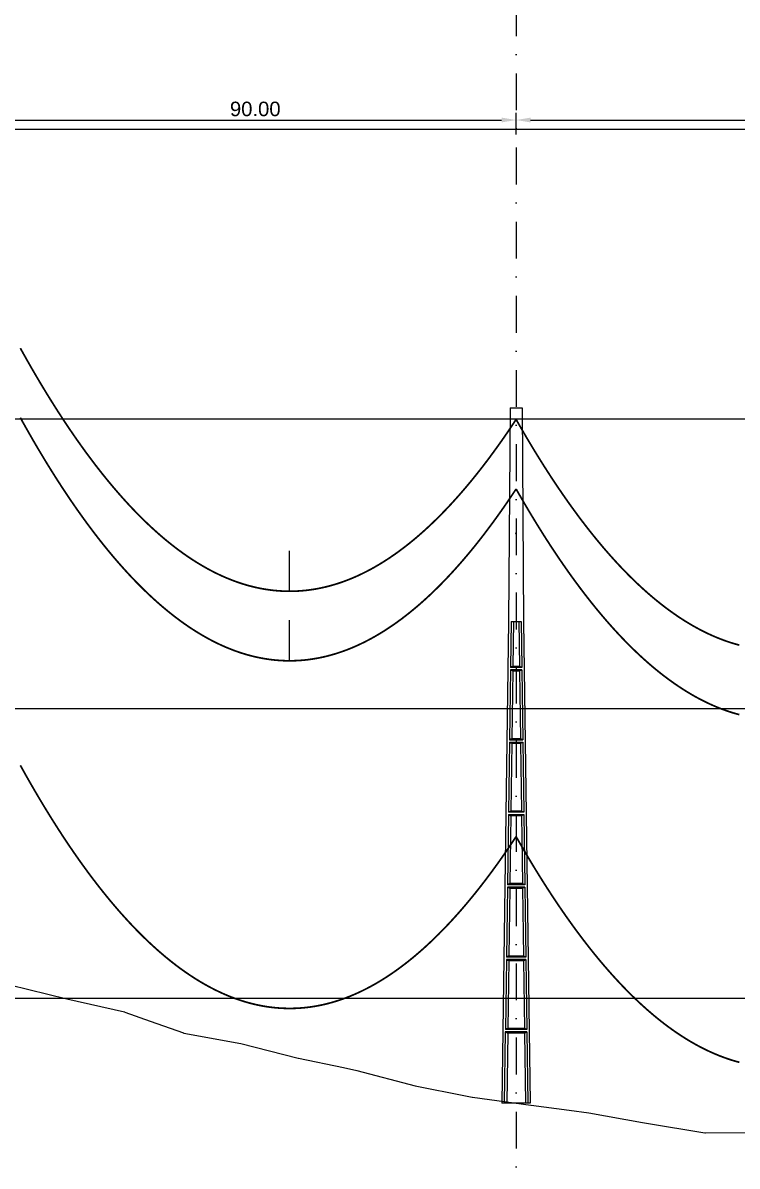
# Model space of a CAD drawing. Header units: metres. Extents: x -121 to 9872, y 3505 to 10721.
# Drawn here: x 5231.8 to 5355, y 9121 to 9318.3 of the extents above; entities that cross this region are included whole.
import ezdxf

# ---------------------------------------------------------------- set-up
doc = ezdxf.new("R2010")
doc.units = ezdxf.units.M
doc.header["$PDMODE"] = 2
doc.linetypes.add('DASHDOT', pattern=[25.4, 12.7, -6.35, 0, -6.35])
for name, color, linetype in [('CON-EOL- CA MAGNOLIA', 210, 'Continuous'), ('CON-EOL- PROJEÇÃO', 22, 'Continuous'), ('cotas', 7, 'Continuous'), ('Grade', 9, 'Continuous'), ('Ind.Rot', 8, 'DASHDOT'), ('Modelo_CotaTerreno_Perfil', 7, 'Continuous'), ('POSTE DT', 7, 'Continuous')]:
    doc.layers.add(name, color=color, linetype=linetype)
doc.styles.get("Standard").update_dxf_attribs({"font": 'arial.ttf'})
doc.dimstyles.new('ISO-25', dxfattribs={"dimtxt": 2.5, "dimasz": 2.5, "dimexe": 1.25, "dimexo": 0.625, "dimtad": 1, "dimzin": 1, "dimtxsty": 'Standard', "dimcen": 2.5, "dimaunit": 1, "dimadec": 3, "dimazin": 3, "dimtfac": 1, "dimtmove": 0, "dimatfit": 3, "dimfxlon": 1, "dimarcsym": 0})

# ---------------------------------------------------------------- blocks, each defined once
blk = doc.blocks.new('*U1')
at = {"layer": 'POSTE DT', "extrusion": (0, 1, 0)}
for p, q in [((-3.31, 378.23), (-4.05, 262)), ((-3.31, 378.23), (3.31, 378.23)), ((3.31, 378.23), (4.06, 262)), ((-4.05, 262), (-7.72, 0)), ((-4.05, 262), (-4.05, 262)), ((-2.73, 262), (-3.08, 237.05)), ((-2.73, 262), (2.75, 262)), ((-1.42, 262), (-1.77, 237.57)), ((1.43, 262), (1.77, 237.57)), ((2.75, 262), (3.1, 237.05)), ((4.06, 262), (7.72, 0)), ((3.1, 237.05), (-3.08, 237.05)), ((-3.1, 235.74), (-3.63, 197.65)), ((3.11, 235.73), (-3.1, 235.74)), ((-1.8, 235.21), (-2.32, 198.19)), ((1.8, 235.21), (2.32, 198.19)), ((3.11, 235.73), (3.65, 197.65)), ((-3.65, 196.34), (-4.19, 158.25)), ((-2.35, 195.8), (-2.87, 158.8)), ((2.35, 195.8), (2.87, 158.8)), ((3.66, 196.34), (4.2, 158.25)), ((-4.21, 156.94), (-4.74, 118.85)), ((-2.9, 156.39), (-3.42, 119.41)), ((2.91, 156.39), (3.42, 119.41)), ((4.21, 156.94), (4.75, 118.85)), ((4.75, 118.85), (-4.74, 118.85)), ((-4.76, 117.54), (-5.29, 79.45)), ((4.77, 117.54), (-4.76, 117.54)), ((-3.46, 116.98), (-3.97, 80.02)), ((3.46, 116.98), (3.98, 80.02)), ((4.77, 117.54), (5.3, 79.45)), ((-5.31, 78.14), (-5.85, 40.06)), ((5.32, 78.14), (-5.31, 78.14)), ((5.3, 79.45), (-5.29, 79.45)), ((-4.01, 77.57), (-4.53, 40.63)), ((4.01, 77.57), (4.53, 40.63)), ((5.32, 78.14), (5.85, 40.06)), ((-5.86, 38.74), (-6.41, 0)), ((5.87, 38.74), (-5.86, 38.74)), ((5.85, 40.06), (-5.85, 40.06)), ((-4.56, 38.17), (-5.1, 0)), ((4.56, 38.17), (5.1, 0)), ((5.87, 38.74), (6.41, 0)), ((-6.41, 0), (-7.72, 0)), ((-5.1, 0), (-6.41, 0)), ((5.1, 0), (-5.1, 0)), ((6.41, 0), (5.1, 0)), ((7.72, 0), (6.41, 0))]:
    blk.add_line(p, q, dxfattribs=at)
at = {"layer": 'POSTE DT', "ltscale": 3}
for points in [[(-3.65, 196.34), (3.66, 196.34)], [(-3.63, 197.65), (3.65, 197.65)], [(-4.21, 156.94), (4.21, 156.94)], [(4.2, 158.25), (-4.19, 158.25)]]:
    blk.add_lwpolyline(points, dxfattribs=at)
at = {"layer": 'POSTE DT'}
for points, knots in [([(0.25, 309.94), (0.25, 309.93), (0.25, 309.93), (0.25, 309.92), (0.25, 309.91), (0.25, 309.9), (0.25, 309.89), (0.24, 309.85), (0.22, 309.82), (0.19, 309.77), (0.16, 309.74), (0.11, 309.71), (0.08, 309.7), (0.01, 309.68), (-0.02, 309.68), (-0.08, 309.7), (-0.11, 309.71), (-0.16, 309.74), (-0.18, 309.76), (-0.21, 309.8), (-0.22, 309.82), (-0.24, 309.85), (-0.24, 309.87), (-0.25, 309.89), (-0.25, 309.9), (-0.25, 309.92), (-0.25, 309.92), (-0.25, 309.93), (-0.25, 309.94), (-0.25, 309.95), (-0.25, 309.95), (-0.25, 309.96), (-0.25, 309.97), (-0.24, 310), (-0.23, 310.02), (-0.21, 310.07), (-0.2, 310.09), (-0.15, 310.14), (-0.13, 310.15), (-0.07, 310.18), (-0.03, 310.19), (0.03, 310.19), (0.06, 310.18), (0.12, 310.16), (0.14, 310.14), (0.18, 310.11), (0.2, 310.09), (0.21, 310.06), (0.22, 310.05), (0.23, 310.04), (0.24, 310.01), (0.24, 309.99), (0.25, 309.97), (0.25, 309.96), (0.25, 309.95), (0.25, 309.94), (0.25, 309.94), (0.25, 309.94), (0.25, 309.94)], [-54.728303, -54.728303, -54.728303, -54.728303, -54.309038, -54.309038, -53.647169, -53.647169, -52.532885, -52.532885, -48.86224, -48.86224, -45.282765, -45.282765, -41.52867, -41.52867, -37.867486, -37.867486, -34.454589, -34.454589, -31.301423, -31.301423, -28.48103, -28.48103, -26.961755, -26.961755, -25.7544, -25.7544, -25.136228, -25.136228, -24.64409, -24.64409, -24.094201, -24.094201, -23.191199, -23.191199, -20.494482, -20.494482, -17.342863, -17.342863, -13.645538, -13.645538, -9.835989, -9.835989, -6.296781, -6.296781, -3.005029, -3.005029, 0, 0, 0, 1.527594, 1.527594, 3.697216, 3.697216, 4.489727, 4.489727, 5.01438, 5.01438, 5.095313, 5.095313, 5.095313, 5.095313]), ([(-1.77, 237.57), (-1.99, 237.49), (-2.21, 237.4), (-2.64, 237.22), (-2.86, 237.14), (-3.08, 237.05)], [0, 0, 0, 0, 56.660495, 56.660495, 113.412826, 113.412826, 113.412826, 113.412826]), ([(1.77, 237.57), (1.18, 237.57), (0.59, 237.57), (-0.59, 237.57), (-1.18, 237.57), (-1.77, 237.57)], [0, 0, 0, 0, 67.306894, 67.306894, 134.614447, 134.614447, 134.614447, 134.614447]), ([(3.1, 237.05), (2.87, 237.14), (2.65, 237.23), (2.21, 237.4), (1.99, 237.49), (1.77, 237.57)], [0, 0, 0, 0, 56.738948, 56.738948, 113.38731, 113.38731, 113.38731, 113.38731]), ([(-3.1, 235.74), (-2.88, 235.65), (-2.67, 235.56), (-2.23, 235.39), (-2.02, 235.3), (-1.8, 235.21)], [0.055576, 0.055576, 0.055576, 0.055576, 56.767409, 56.767409, 113.50757, 113.50757, 113.50757, 113.50757]), ([(-1.8, 235.21), (-1.2, 235.21), (-0.6, 235.21), (0.6, 235.21), (1.2, 235.21), (1.8, 235.21)], [0, 0, 0, 0, 68.567797, 68.567797, 137.136247, 137.136247, 137.136247, 137.136247]), ([(1.8, 235.21), (2.02, 235.3), (2.24, 235.38), (2.68, 235.56), (2.89, 235.65), (3.11, 235.73)], [0, 0, 0, 0, 56.845349, 56.845349, 113.599799, 113.599799, 113.599799, 113.599799]), ([(-3.65, 196.34), (-3.43, 196.25), (-3.22, 196.16), (-2.78, 195.98), (-2.57, 195.89), (-2.35, 195.8)], [0.054307, 0.054307, 0.054307, 0.054307, 63.527131, 63.527131, 127.063246, 127.063246, 127.063246, 127.063246]), ([(-2.32, 198.19), (-2.54, 198.1), (-2.76, 198.01), (-3.2, 197.83), (-3.41, 197.74), (-3.63, 197.65)], [0, 0, 0, 0, 63.412073, 63.412073, 126.777421, 126.777421, 126.777421, 126.777421]), ([(-2.35, 195.8), (-1.57, 195.8), (-0.78, 195.8), (0.79, 195.8), (1.57, 195.8), (2.35, 195.8)], [0, 0, 0, 0, 89.585713, 89.585713, 179.17191, 179.17191, 179.17191, 179.17191]), ([(2.32, 198.19), (1.55, 198.19), (0.77, 198.19), (-0.77, 198.19), (-1.55, 198.19), (-2.32, 198.19)], [0, 0, 0, 0, 88.31008, 88.31008, 176.620652, 176.620652, 176.620652, 176.620652]), ([(3.65, 197.65), (3.43, 197.74), (3.2, 197.83), (2.76, 198.01), (2.54, 198.1), (2.32, 198.19)], [0, 0, 0, 0, 63.488119, 63.488119, 126.880939, 126.880939, 126.880939, 126.880939]), ([(2.35, 195.8), (2.57, 195.89), (2.79, 195.98), (3.23, 196.16), (3.45, 196.25), (3.66, 196.34)], [0, 0, 0, 0, 63.60246, 63.60246, 127.109696, 127.109696, 127.109696, 127.109696]), ([(-4.21, 156.94), (-3.99, 156.85), (-3.77, 156.75), (-3.34, 156.57), (-3.12, 156.48), (-2.9, 156.39)], [0.053423, 0.053423, 0.053423, 0.053423, 70.429742, 70.429742, 140.90167, 140.90167, 140.90167, 140.90167]), ([(-2.87, 158.8), (-3.09, 158.71), (-3.31, 158.62), (-3.75, 158.43), (-3.97, 158.34), (-4.19, 158.25)], [0, 0, 0, 0, 70.301707, 70.301707, 140.590947, 140.590947, 140.590947, 140.590947]), ([(-2.9, 156.39), (-1.94, 156.39), (-0.97, 156.39), (0.97, 156.39), (1.94, 156.39), (2.91, 156.39)], [0, 0, 0, 0, 110.60219, 110.60219, 221.20473, 221.20473, 221.20473, 221.20473]), ([(2.87, 158.8), (1.92, 158.8), (0.96, 158.8), (-0.96, 158.8), (-1.91, 158.8), (-2.87, 158.8)], [0, 0, 0, 0, 109.314454, 109.314454, 218.629264, 218.629264, 218.629264, 218.629264]), ([(4.2, 158.25), (3.98, 158.34), (3.76, 158.44), (3.31, 158.62), (3.09, 158.71), (2.87, 158.8)], [0, 0, 0, 0, 70.379198, 70.379198, 140.659718, 140.659718, 140.659718, 140.659718]), ([(2.91, 156.39), (3.12, 156.48), (3.34, 156.57), (3.78, 156.75), (4, 156.85), (4.21, 156.94)], [0, 0, 0, 0, 70.506649, 70.506649, 140.914701, 140.914701, 140.914701, 140.914701]), ([(-3.42, 119.41), (-3.64, 119.32), (-3.86, 119.23), (-4.3, 119.04), (-4.52, 118.95), (-4.74, 118.85)], [0, 0, 0, 0, 77.299547, 77.299547, 154.618634, 154.618634, 154.618634, 154.618634]), ([(3.42, 119.41), (2.28, 119.41), (1.14, 119.41), (-1.14, 119.41), (-2.28, 119.41), (-3.42, 119.41)], [0, 0, 0, 0, 130.319901, 130.319901, 260.640046, 260.640046, 260.640046, 260.640046]), ([(4.75, 118.85), (4.53, 118.95), (4.31, 119.04), (3.87, 119.23), (3.64, 119.32), (3.42, 119.41)], [0, 0, 0, 0, 77.381597, 77.381597, 154.66183, 154.66183, 154.66183, 154.66183]), ([(-4.76, 117.54), (-4.54, 117.45), (-4.32, 117.35), (-3.89, 117.17), (-3.67, 117.07), (-3.46, 116.98)], [0.052784, 0.052784, 0.052784, 0.052784, 77.438432, 77.438432, 154.950301, 154.950301, 154.950301, 154.950301]), ([(-3.46, 116.98), (-2.3, 116.98), (-1.15, 116.98), (1.15, 116.98), (2.31, 116.98), (3.46, 116.98)], [0, 0, 0, 0, 131.617604, 131.617604, 263.235447, 263.235447, 263.235447, 263.235447]), ([(3.46, 116.98), (3.68, 117.07), (3.89, 117.17), (4.33, 117.35), (4.55, 117.45), (4.77, 117.54)], [0, 0, 0, 0, 77.520013, 77.520013, 154.938747, 154.938747, 154.938747, 154.938747]), ([(-5.31, 78.14), (-5.09, 78.05), (-4.88, 77.95), (-4.44, 77.76), (-4.23, 77.67), (-4.01, 77.57)], [0.052308, 0.052308, 0.052308, 0.052308, 84.527725, 84.527725, 169.158824, 169.158824, 169.158824, 169.158824]), ([(-3.97, 80.02), (-4.19, 79.93), (-4.41, 79.83), (-4.85, 79.64), (-5.07, 79.55), (-5.29, 79.45)], [0, 0, 0, 0, 84.379671, 84.379671, 168.809376, 168.809376, 168.809376, 168.809376]), ([(-4.01, 77.57), (-2.67, 77.57), (-1.34, 77.57), (1.34, 77.57), (2.67, 77.57), (4.01, 77.57)], [0, 0, 0, 0, 152.632212, 152.632212, 305.264569, 305.264569, 305.264569, 305.264569]), ([(3.98, 80.02), (2.65, 80.02), (1.33, 80.02), (-1.32, 80.02), (-2.65, 80.02), (-3.97, 80.02)], [0, 0, 0, 0, 151.326157, 151.326157, 302.652465, 302.652465, 302.652465, 302.652465]), ([(5.3, 79.45), (5.08, 79.55), (4.86, 79.64), (4.42, 79.83), (4.2, 79.93), (3.98, 80.02)], [0, 0, 0, 0, 84.46863, 84.46863, 168.833721, 168.833721, 168.833721, 168.833721]), ([(4.01, 77.57), (4.23, 77.67), (4.45, 77.76), (4.88, 77.95), (5.1, 78.05), (5.32, 78.14)], [0, 0, 0, 0, 84.616316, 84.616316, 169.129178, 169.129178, 169.129178, 169.129178]), ([(-5.86, 38.74), (-5.65, 38.65), (-5.43, 38.55), (-5, 38.36), (-4.78, 38.26), (-4.56, 38.17)], [0.026524, 0.026524, 0.026524, 0.026524, 91.679563, 91.679563, 183.466041, 183.466041, 183.466041, 183.466041]), ([(-4.53, 40.63), (-4.75, 40.53), (-4.97, 40.44), (-5.41, 40.25), (-5.63, 40.15), (-5.85, 40.06)], [0, 0, 0, 0, 91.523648, 91.523648, 183.126775, 183.126775, 183.126775, 183.126775]), ([(-4.56, 38.17), (-3.04, 38.17), (-1.52, 38.17), (1.52, 38.17), (3.04, 38.17), (4.56, 38.17)], [0, 0, 0, 0, 173.646192, 173.646192, 347.292451, 347.292451, 347.292451, 347.292451]), ([(4.53, 40.63), (3.02, 40.63), (1.51, 40.63), (-1.51, 40.63), (-3.02, 40.63), (-4.53, 40.63)], [0, 0, 0, 0, 172.33304, 172.33304, 344.666151, 344.666151, 344.666151, 344.666151]), ([(5.85, 40.06), (5.63, 40.15), (5.41, 40.25), (4.97, 40.44), (4.75, 40.53), (4.53, 40.63)], [0, 0, 0, 0, 91.621326, 91.621326, 183.137324, 183.137324, 183.137324, 183.137324]), ([(4.56, 38.17), (4.78, 38.26), (5, 38.36), (5.43, 38.55), (5.65, 38.65), (5.87, 38.74)], [0, 0, 0, 0, 91.776928, 91.776928, 183.448614, 183.448614, 183.448614, 183.448614])]:
    blk.add_open_spline(points, degree=3, knots=knots, dxfattribs=at)
blk = doc.blocks.new('*D108')
at = {"layer": 'cotas', "color": 0, "lineweight": -2, "transparency": 16777216}
for p, q in [((5226.85, 9300.56), (5226.85, 9302.81)), ((5316.85, 9300.56), (5316.85, 9302.81)), ((5229.35, 9301.56), (5314.35, 9301.56))]:
    blk.add_line(p, q, dxfattribs=at)
at = {"layer": 'cotas', "color": 0, "transparency": 16777216}
for points in [[(5229.35, 9301.98), (5229.35, 9301.15), (5226.85, 9301.56)], [(5314.35, 9301.98), (5314.35, 9301.15), (5316.85, 9301.56)]]:
    blk.add_solid(points, dxfattribs=at)
at = {"layer": 'Defpoints', "color": 0, "transparency": 16777216}
for p in [(5316.85, 9301.56), (5226.85, 9272.69), (5316.85, 9251.88)]:
    blk.add_point(p, dxfattribs=at)
at = {"layer": 'cotas', "color": 0, "transparency": 16777216, "insert": (5271.85, 9303.46), "char_height": 2.5, "attachment_point": 5}
blk.add_mtext('90.00', dxfattribs=at)
blk = doc.blocks.new('*D109')
at = {"layer": 'cotas', "color": 0, "lineweight": -2, "transparency": 16777216}
for p, q in [((5316.85, 9299.06), (5316.85, 9302.81)), ((5406.85, 9299.06), (5406.85, 9302.81)), ((5319.35, 9301.56), (5404.35, 9301.56))]:
    blk.add_line(p, q, dxfattribs=at)
at = {"layer": 'cotas', "color": 0, "transparency": 16777216}
for points in [[(5319.35, 9301.98), (5319.35, 9301.15), (5316.85, 9301.56)], [(5404.35, 9301.98), (5404.35, 9301.15), (5406.85, 9301.56)]]:
    blk.add_solid(points, dxfattribs=at)
at = {"layer": 'Defpoints', "color": 0, "transparency": 16777216}
for p in [(5406.85, 9301.56), (5316.85, 9251.88), (5406.85, 9250.94)]:
    blk.add_point(p, dxfattribs=at)
at = {"layer": 'cotas', "color": 0, "transparency": 16777216, "insert": (5361.85, 9303.69), "char_height": 2.5, "attachment_point": 5}
blk.add_mtext('90,00', dxfattribs=at)

msp = doc.modelspace()

# ---------------------------------------------------------------- linework, layer by layer
at = {"layer": 'CON-EOL- CA MAGNOLIA'}
for p, q in [((5277.78, 9220.229), (5277.78, 9227.229)), ((5277.78, 9208.229), (5277.78, 9215.229)), ((5277.78, 9208.229), (5277.78, 9215.229))]:
    msp.add_line(p, q, dxfattribs=at)
at = {"layer": 'CON-EOL- CA MAGNOLIA', "const_width": 0.3}
for points in [[(5231.326, 9262.185), (5231.773, 9261.378), (5232.221, 9260.578), (5232.669, 9259.787), (5233.117, 9259.004), (5233.564, 9258.228), (5234.012, 9257.461), (5234.46, 9256.701), (5234.908, 9255.95), (5235.355, 9255.206), (5235.803, 9254.469), (5236.251, 9253.741), (5236.699, 9253.021), (5237.147, 9252.309), (5237.594, 9251.604), (5238.042, 9250.907), (5238.49, 9250.219), (5238.938, 9249.538), (5239.385, 9248.865), (5239.833, 9248.2), (5240.281, 9247.542), (5240.729, 9246.893), (5241.176, 9246.251), (5241.624, 9245.617), (5242.072, 9244.991), (5242.52, 9244.373), (5242.967, 9243.763), (5243.415, 9243.161), (5243.863, 9242.566), (5244.311, 9241.979), (5244.758, 9241.401), (5245.206, 9240.829), (5245.654, 9240.266), (5246.102, 9239.711), (5246.549, 9239.164), (5246.997, 9238.624), (5247.445, 9238.092), (5247.893, 9237.568), (5248.341, 9237.052), (5248.788, 9236.543), (5249.236, 9236.043), (5249.684, 9235.55), (5250.132, 9235.065), (5250.579, 9234.588), (5251.027, 9234.119), (5251.475, 9233.657), (5251.923, 9233.204), (5252.37, 9232.758), (5252.818, 9232.32), (5253.266, 9231.89), (5253.714, 9231.467), (5254.161, 9231.053), (5254.609, 9230.646), (5255.057, 9230.247), (5255.505, 9229.856), (5255.952, 9229.472), (5256.4, 9229.097), (5256.848, 9228.729), (5257.296, 9228.369), (5257.744, 9228.017), (5258.191, 9227.673), (5258.639, 9227.336), (5259.087, 9227.007), (5259.535, 9226.686), (5259.982, 9226.373), (5260.43, 9226.068), (5260.878, 9225.77), (5261.326, 9225.48), (5261.773, 9225.199), (5262.221, 9224.924), (5262.669, 9224.658), (5263.117, 9224.399), (5263.564, 9224.148), (5264.012, 9223.905), (5264.46, 9223.67), (5264.908, 9223.443), (5265.355, 9223.223), (5265.803, 9223.011), (5266.251, 9222.807), (5266.699, 9222.61), (5267.147, 9222.422), (5267.594, 9222.241), (5268.042, 9222.068), (5268.49, 9221.903), (5268.938, 9221.745), (5269.385, 9221.596), (5269.833, 9221.454), (5270.281, 9221.32), (5270.729, 9221.193), (5271.176, 9221.075), (5271.624, 9220.964), (5272.072, 9220.861), (5272.52, 9220.766), (5272.967, 9220.678), (5273.415, 9220.599), (5273.863, 9220.527), (5274.311, 9220.462), (5274.758, 9220.406), (5275.206, 9220.358), (5275.654, 9220.317), (5276.102, 9220.284), (5276.549, 9220.258), (5276.997, 9220.241), (5277.445, 9220.231), (5277.893, 9220.229), (5278.341, 9220.235), (5278.788, 9220.249), (5279.236, 9220.27), (5279.684, 9220.299), (5280.132, 9220.336), (5280.579, 9220.381), (5281.027, 9220.434), (5281.475, 9220.494), (5281.923, 9220.562), (5282.37, 9220.638), (5282.818, 9220.721), (5283.266, 9220.813), (5283.714, 9220.912), (5284.161, 9221.019), (5284.609, 9221.133), (5285.057, 9221.256), (5285.505, 9221.386), (5285.952, 9221.524), (5286.4, 9221.67), (5286.848, 9221.824), (5287.296, 9221.985), (5287.744, 9222.154), (5288.191, 9222.331), (5288.639, 9222.516), (5289.087, 9222.708), (5289.535, 9222.909), (5289.982, 9223.117), (5290.43, 9223.333), (5290.878, 9223.556), (5291.326, 9223.788), (5291.773, 9224.027), (5292.221, 9224.274), (5292.669, 9224.529), (5293.117, 9224.791), (5293.564, 9225.061), (5294.012, 9225.34), (5294.46, 9225.626), (5294.908, 9225.919), (5295.355, 9226.221), (5295.803, 9226.53), (5296.251, 9226.847), (5296.699, 9227.172), (5297.147, 9227.505), (5297.594, 9227.845), (5298.042, 9228.194), (5298.49, 9228.55), (5298.938, 9228.914), (5299.385, 9229.285), (5299.833, 9229.665), (5300.281, 9230.052), (5300.729, 9230.447), (5301.176, 9230.85), (5301.624, 9231.261), (5302.072, 9231.679), (5302.52, 9232.106), (5302.967, 9232.54), (5303.415, 9232.982), (5303.863, 9233.431), (5304.311, 9233.889), (5304.758, 9234.354), (5305.206, 9234.828), (5305.654, 9235.309), (5306.102, 9235.798), (5306.549, 9236.294), (5306.997, 9236.799), (5307.445, 9237.311), (5307.893, 9237.831), (5308.341, 9238.359), (5308.788, 9238.895), (5309.236, 9239.439), (5309.684, 9239.99), (5310.132, 9240.549), (5310.579, 9241.116), (5311.027, 9241.691), (5311.475, 9242.274), (5311.923, 9242.865), (5312.37, 9243.463), (5312.818, 9244.07), (5313.266, 9244.684), (5313.714, 9245.306), (5314.161, 9245.936), (5314.609, 9246.574), (5315.057, 9247.219), (5315.505, 9247.872), (5315.952, 9248.534), (5316.4, 9249.203), (5316.848, 9249.88)], [(5231.326, 9250.185), (5231.773, 9249.378), (5232.221, 9248.579), (5232.669, 9247.787), (5233.117, 9247.004), (5233.564, 9246.228), (5234.012, 9245.461), (5234.46, 9244.701), (5234.908, 9243.949), (5235.355, 9243.206), (5235.803, 9242.47), (5236.251, 9241.741), (5236.699, 9241.021), (5237.147, 9240.309), (5237.594, 9239.604), (5238.042, 9238.908), (5238.49, 9238.219), (5238.938, 9237.538), (5239.385, 9236.865), (5239.833, 9236.2), (5240.281, 9235.542), (5240.729, 9234.893), (5241.176, 9234.251), (5241.624, 9233.617), (5242.072, 9232.991), (5242.52, 9232.373), (5242.967, 9231.763), (5243.415, 9231.161), (5243.863, 9230.566), (5244.311, 9229.979), (5244.758, 9229.401), (5245.206, 9228.83), (5245.654, 9228.266), (5246.102, 9227.711), (5246.549, 9227.164), (5246.997, 9226.624), (5247.445, 9226.092), (5247.893, 9225.568), (5248.341, 9225.052), (5248.788, 9224.543), (5249.236, 9224.043), (5249.684, 9223.55), (5250.132, 9223.065), (5250.579, 9222.588), (5251.027, 9222.119), (5251.475, 9221.657), (5251.923, 9221.204), (5252.37, 9220.758), (5252.818, 9220.32), (5253.266, 9219.89), (5253.714, 9219.467), (5254.161, 9219.053), (5254.609, 9218.646), (5255.057, 9218.247), (5255.505, 9217.856), (5255.952, 9217.472), (5256.4, 9217.097), (5256.848, 9216.729), (5257.296, 9216.369), (5257.744, 9216.017), (5258.191, 9215.673), (5258.639, 9215.336), (5259.087, 9215.007), (5259.535, 9214.686), (5259.982, 9214.373), (5260.43, 9214.068), (5260.878, 9213.77), (5261.326, 9213.481), (5261.773, 9213.199), (5262.221, 9212.924), (5262.669, 9212.658), (5263.117, 9212.399), (5263.564, 9212.148), (5264.012, 9211.905), (5264.46, 9211.67), (5264.908, 9211.443), (5265.355, 9211.223), (5265.803, 9211.011), (5266.251, 9210.807), (5266.699, 9210.61), (5267.147, 9210.422), (5267.594, 9210.241), (5268.042, 9210.068), (5268.49, 9209.903), (5268.938, 9209.745), (5269.385, 9209.596), (5269.833, 9209.454), (5270.281, 9209.32), (5270.729, 9209.193), (5271.176, 9209.075), (5271.624, 9208.964), (5272.072, 9208.861), (5272.52, 9208.766), (5272.967, 9208.678), (5273.415, 9208.599), (5273.863, 9208.527), (5274.311, 9208.463), (5274.758, 9208.406), (5275.206, 9208.358), (5275.654, 9208.317), (5276.102, 9208.284), (5276.549, 9208.259), (5276.997, 9208.241), (5277.445, 9208.231), (5277.893, 9208.229), (5278.341, 9208.235), (5278.788, 9208.249), (5279.236, 9208.27), (5279.684, 9208.299), (5280.132, 9208.336), (5280.579, 9208.381), (5281.027, 9208.434), (5281.475, 9208.494), (5281.923, 9208.562), (5282.37, 9208.638), (5282.818, 9208.721), (5283.266, 9208.813), (5283.714, 9208.912), (5284.161, 9209.019), (5284.609, 9209.134), (5285.057, 9209.256), (5285.505, 9209.386), (5285.952, 9209.524), (5286.4, 9209.67), (5286.848, 9209.824), (5287.296, 9209.985), (5287.744, 9210.154), (5288.191, 9210.331), (5288.639, 9210.516), (5289.087, 9210.708), (5289.535, 9210.909), (5289.982, 9211.117), (5290.43, 9211.333), (5290.878, 9211.556), (5291.326, 9211.788), (5291.773, 9212.027), (5292.221, 9212.274), (5292.669, 9212.529), (5293.117, 9212.791), (5293.564, 9213.062), (5294.012, 9213.34), (5294.46, 9213.626), (5294.908, 9213.919), (5295.355, 9214.221), (5295.803, 9214.53), (5296.251, 9214.847), (5296.699, 9215.172), (5297.147, 9215.505), (5297.594, 9215.845), (5298.042, 9216.194), (5298.49, 9216.55), (5298.938, 9216.914), (5299.385, 9217.285), (5299.833, 9217.665), (5300.281, 9218.052), (5300.729, 9218.447), (5301.176, 9218.85), (5301.624, 9219.261), (5302.072, 9219.679), (5302.52, 9220.106), (5302.967, 9220.54), (5303.415, 9220.982), (5303.863, 9221.431), (5304.311, 9221.889), (5304.758, 9222.354), (5305.206, 9222.828), (5305.654, 9223.309), (5306.102, 9223.797), (5306.549, 9224.294), (5306.997, 9224.799), (5307.445, 9225.311), (5307.893, 9225.831), (5308.341, 9226.359), (5308.788, 9226.895), (5309.236, 9227.438), (5309.684, 9227.99), (5310.132, 9228.549), (5310.579, 9229.116), (5311.027, 9229.691), (5311.475, 9230.274), (5311.923, 9230.865), (5312.37, 9231.463), (5312.818, 9232.07), (5313.266, 9232.684), (5313.714, 9233.306), (5314.161, 9233.936), (5314.609, 9234.573), (5315.057, 9235.219), (5315.505, 9235.872), (5315.952, 9236.534), (5316.4, 9237.203), (5316.848, 9237.88)], [(5231.326, 9250.185), (5231.773, 9249.378), (5232.221, 9248.578), (5232.669, 9247.787), (5233.117, 9247.004), (5233.564, 9246.228), (5234.012, 9245.461), (5234.46, 9244.701), (5234.908, 9243.95), (5235.355, 9243.206), (5235.803, 9242.469), (5236.251, 9241.741), (5236.699, 9241.021), (5237.147, 9240.309), (5237.594, 9239.604), (5238.042, 9238.907), (5238.49, 9238.219), (5238.938, 9237.538), (5239.385, 9236.865), (5239.833, 9236.2), (5240.281, 9235.542), (5240.729, 9234.893), (5241.176, 9234.251), (5241.624, 9233.617), (5242.072, 9232.991), (5242.52, 9232.373), (5242.967, 9231.763), (5243.415, 9231.161), (5243.863, 9230.566), (5244.311, 9229.979), (5244.758, 9229.401), (5245.206, 9228.83), (5245.654, 9228.266), (5246.102, 9227.711), (5246.549, 9227.164), (5246.997, 9226.624), (5247.445, 9226.092), (5247.893, 9225.568), (5248.341, 9225.052), (5248.788, 9224.543), (5249.236, 9224.043), (5249.684, 9223.55), (5250.132, 9223.065), (5250.579, 9222.588), (5251.027, 9222.119), (5251.475, 9221.657), (5251.923, 9221.204), (5252.37, 9220.758), (5252.818, 9220.32), (5253.266, 9219.89), (5253.714, 9219.467), (5254.161, 9219.053), (5254.609, 9218.646), (5255.057, 9218.247), (5255.505, 9217.856), (5255.952, 9217.472), (5256.4, 9217.097), (5256.848, 9216.729), (5257.296, 9216.369), (5257.744, 9216.017), (5258.191, 9215.673), (5258.639, 9215.336), (5259.087, 9215.007), (5259.535, 9214.686), (5259.982, 9214.373), (5260.43, 9214.068), (5260.878, 9213.77), (5261.326, 9213.48), (5261.773, 9213.199), (5262.221, 9212.924), (5262.669, 9212.658), (5263.117, 9212.399), (5263.564, 9212.148), (5264.012, 9211.905), (5264.46, 9211.67), (5264.908, 9211.443), (5265.355, 9211.223), (5265.803, 9211.011), (5266.251, 9210.807), (5266.699, 9210.61), (5267.147, 9210.422), (5267.594, 9210.241), (5268.042, 9210.068), (5268.49, 9209.903), (5268.938, 9209.745), (5269.385, 9209.596), (5269.833, 9209.454), (5270.281, 9209.32), (5270.729, 9209.193), (5271.176, 9209.075), (5271.624, 9208.964), (5272.072, 9208.861), (5272.52, 9208.766), (5272.967, 9208.678), (5273.415, 9208.599), (5273.863, 9208.527), (5274.311, 9208.462), (5274.758, 9208.406), (5275.206, 9208.358), (5275.654, 9208.317), (5276.102, 9208.284), (5276.549, 9208.258), (5276.997, 9208.241), (5277.445, 9208.231), (5277.893, 9208.229), (5278.341, 9208.235), (5278.788, 9208.249), (5279.236, 9208.27), (5279.684, 9208.299), (5280.132, 9208.336), (5280.579, 9208.381), (5281.027, 9208.434), (5281.475, 9208.494), (5281.923, 9208.562), (5282.37, 9208.638), (5282.818, 9208.721), (5283.266, 9208.813), (5283.714, 9208.912), (5284.161, 9209.019), (5284.609, 9209.133), (5285.057, 9209.256), (5285.505, 9209.386), (5285.952, 9209.524), (5286.4, 9209.67), (5286.848, 9209.824), (5287.296, 9209.985), (5287.744, 9210.154), (5288.191, 9210.331), (5288.639, 9210.516), (5289.087, 9210.708), (5289.535, 9210.909), (5289.982, 9211.117), (5290.43, 9211.333), (5290.878, 9211.556), (5291.326, 9211.788), (5291.773, 9212.027), (5292.221, 9212.274), (5292.669, 9212.529), (5293.117, 9212.791), (5293.564, 9213.061), (5294.012, 9213.34), (5294.46, 9213.626), (5294.908, 9213.919), (5295.355, 9214.221), (5295.803, 9214.53), (5296.251, 9214.847), (5296.699, 9215.172), (5297.147, 9215.505), (5297.594, 9215.845), (5298.042, 9216.194), (5298.49, 9216.55), (5298.938, 9216.914), (5299.385, 9217.285), (5299.833, 9217.665), (5300.281, 9218.052), (5300.729, 9218.447), (5301.176, 9218.85), (5301.624, 9219.261), (5302.072, 9219.679), (5302.52, 9220.106), (5302.967, 9220.54), (5303.415, 9220.982), (5303.863, 9221.431), (5304.311, 9221.889), (5304.758, 9222.354), (5305.206, 9222.828), (5305.654, 9223.309), (5306.102, 9223.798), (5306.549, 9224.294), (5306.997, 9224.799), (5307.445, 9225.311), (5307.893, 9225.831), (5308.341, 9226.359), (5308.788, 9226.895), (5309.236, 9227.439), (5309.684, 9227.99), (5310.132, 9228.549), (5310.579, 9229.116), (5311.027, 9229.691), (5311.475, 9230.274), (5311.923, 9230.865), (5312.37, 9231.463), (5312.818, 9232.07), (5313.266, 9232.684), (5313.714, 9233.306), (5314.161, 9233.936), (5314.609, 9234.574), (5315.057, 9235.219), (5315.505, 9235.872), (5315.952, 9236.534), (5316.4, 9237.203), (5316.848, 9237.88)], [(5316.848, 9249.88), (5317.296, 9249.094), (5317.744, 9248.316), (5318.191, 9247.545), (5318.639, 9246.783), (5319.087, 9246.028), (5319.535, 9245.282), (5319.982, 9244.543), (5320.43, 9243.812), (5320.878, 9243.089), (5321.326, 9242.374), (5321.773, 9241.666), (5322.221, 9240.967), (5322.669, 9240.275), (5323.117, 9239.592), (5323.564, 9238.916), (5324.012, 9238.248), (5324.46, 9237.588), (5324.908, 9236.936), (5325.355, 9236.291), (5325.803, 9235.655), (5326.251, 9235.026), (5326.699, 9234.405), (5327.147, 9233.792), (5327.594, 9233.187), (5328.042, 9232.59), (5328.49, 9232.001), (5328.938, 9231.419), (5329.385, 9230.845), (5329.833, 9230.279), (5330.281, 9229.721), (5330.729, 9229.171), (5331.176, 9228.628), (5331.624, 9228.094), (5332.072, 9227.567), (5332.52, 9227.048), (5332.967, 9226.537), (5333.415, 9226.034), (5333.863, 9225.538), (5334.311, 9225.051), (5334.758, 9224.571), (5335.206, 9224.099), (5335.654, 9223.635), (5336.102, 9223.178), (5336.549, 9222.73), (5336.997, 9222.289), (5337.445, 9221.856), (5337.893, 9221.431), (5338.341, 9221.013), (5338.788, 9220.604), (5339.236, 9220.202), (5339.684, 9219.808), (5340.132, 9219.422), (5340.579, 9219.044), (5341.027, 9218.674), (5341.475, 9218.311), (5341.923, 9217.956), (5342.37, 9217.609), (5342.818, 9217.27), (5343.266, 9216.938), (5343.714, 9216.614), (5344.161, 9216.299), (5344.609, 9215.99), (5345.057, 9215.69), (5345.505, 9215.397), (5345.952, 9215.113), (5346.4, 9214.836), (5346.848, 9214.567), (5347.296, 9214.305), (5347.744, 9214.052), (5348.191, 9213.806), (5348.639, 9213.568), (5349.087, 9213.338), (5349.535, 9213.115), (5349.982, 9212.901), (5350.43, 9212.694), (5350.878, 9212.495), (5351.326, 9212.303), (5351.773, 9212.12), (5352.221, 9211.944), (5352.669, 9211.776), (5353.117, 9211.616), (5353.564, 9211.463), (5354.012, 9211.319), (5354.46, 9211.182), (5354.908, 9211.053), (5355.355, 9210.932)], [(5316.848, 9237.88), (5317.296, 9237.094), (5317.744, 9236.316), (5318.191, 9235.545), (5318.639, 9234.783), (5319.087, 9234.028), (5319.535, 9233.282), (5319.982, 9232.543), (5320.43, 9231.812), (5320.878, 9231.089), (5321.326, 9230.374), (5321.773, 9229.666), (5322.221, 9228.967), (5322.669, 9228.276), (5323.117, 9227.592), (5323.564, 9226.916), (5324.012, 9226.248), (5324.46, 9225.588), (5324.908, 9224.936), (5325.355, 9224.291), (5325.803, 9223.655), (5326.251, 9223.026), (5326.699, 9222.405), (5327.147, 9221.792), (5327.594, 9221.187), (5328.042, 9220.59), (5328.49, 9220), (5328.938, 9219.419), (5329.385, 9218.845), (5329.833, 9218.279), (5330.281, 9217.721), (5330.729, 9217.171), (5331.176, 9216.628), (5331.624, 9216.094), (5332.072, 9215.567), (5332.52, 9215.048), (5332.967, 9214.537), (5333.415, 9214.034), (5333.863, 9213.538), (5334.311, 9213.051), (5334.758, 9212.571), (5335.206, 9212.099), (5335.654, 9211.635), (5336.102, 9211.178), (5336.549, 9210.73), (5336.997, 9210.289), (5337.445, 9209.856), (5337.893, 9209.431), (5338.341, 9209.013), (5338.788, 9208.604), (5339.236, 9208.202), (5339.684, 9207.808), (5340.132, 9207.422), (5340.579, 9207.044), (5341.027, 9206.674), (5341.475, 9206.311), (5341.923, 9205.956), (5342.37, 9205.609), (5342.818, 9205.27), (5343.266, 9204.938), (5343.714, 9204.614), (5344.161, 9204.298), (5344.609, 9203.99), (5345.057, 9203.69), (5345.505, 9203.397), (5345.952, 9203.113), (5346.4, 9202.836), (5346.848, 9202.567), (5347.296, 9202.305), (5347.744, 9202.052), (5348.191, 9201.806), (5348.639, 9201.568), (5349.087, 9201.338), (5349.535, 9201.115), (5349.982, 9200.901), (5350.43, 9200.694), (5350.878, 9200.495), (5351.326, 9200.303), (5351.773, 9200.12), (5352.221, 9199.944), (5352.669, 9199.776), (5353.117, 9199.616), (5353.564, 9199.464), (5354.012, 9199.319), (5354.46, 9199.182), (5354.908, 9199.053), (5355.355, 9198.932)], [(5316.848, 9237.88), (5317.296, 9237.094), (5317.744, 9236.316), (5318.191, 9235.545), (5318.639, 9234.783), (5319.087, 9234.028), (5319.535, 9233.282), (5319.982, 9232.543), (5320.43, 9231.812), (5320.878, 9231.089), (5321.326, 9230.374), (5321.773, 9229.666), (5322.221, 9228.967), (5322.669, 9228.275), (5323.117, 9227.592), (5323.564, 9226.916), (5324.012, 9226.248), (5324.46, 9225.588), (5324.908, 9224.936), (5325.355, 9224.291), (5325.803, 9223.655), (5326.251, 9223.026), (5326.699, 9222.405), (5327.147, 9221.792), (5327.594, 9221.187), (5328.042, 9220.59), (5328.49, 9220.001), (5328.938, 9219.419), (5329.385, 9218.845), (5329.833, 9218.279), (5330.281, 9217.721), (5330.729, 9217.171), (5331.176, 9216.628), (5331.624, 9216.094), (5332.072, 9215.567), (5332.52, 9215.048), (5332.967, 9214.537), (5333.415, 9214.034), (5333.863, 9213.538), (5334.311, 9213.051), (5334.758, 9212.571), (5335.206, 9212.099), (5335.654, 9211.635), (5336.102, 9211.178), (5336.549, 9210.73), (5336.997, 9210.289), (5337.445, 9209.856), (5337.893, 9209.431), (5338.341, 9209.013), (5338.788, 9208.604), (5339.236, 9208.202), (5339.684, 9207.808), (5340.132, 9207.422), (5340.579, 9207.044), (5341.027, 9206.674), (5341.475, 9206.311), (5341.923, 9205.956), (5342.37, 9205.609), (5342.818, 9205.27), (5343.266, 9204.938), (5343.714, 9204.614), (5344.161, 9204.299), (5344.609, 9203.99), (5345.057, 9203.69), (5345.505, 9203.397), (5345.952, 9203.113), (5346.4, 9202.836), (5346.848, 9202.567), (5347.296, 9202.305), (5347.744, 9202.052), (5348.191, 9201.806), (5348.639, 9201.568), (5349.087, 9201.338), (5349.535, 9201.115), (5349.982, 9200.901), (5350.43, 9200.694), (5350.878, 9200.495), (5351.326, 9200.303), (5351.773, 9200.12), (5352.221, 9199.944), (5352.669, 9199.776), (5353.117, 9199.616), (5353.564, 9199.463), (5354.012, 9199.319), (5354.46, 9199.182), (5354.908, 9199.053), (5355.355, 9198.932)]]:
    msp.add_lwpolyline(points, dxfattribs=at)
at = {"layer": 'CON-EOL- PROJEÇÃO', "const_width": 0.3}
for points in [[(5231.326, 9190.185), (5231.773, 9189.378), (5232.221, 9188.578), (5232.669, 9187.787), (5233.117, 9187.004), (5233.564, 9186.228), (5234.012, 9185.461), (5234.46, 9184.701), (5234.908, 9183.95), (5235.355, 9183.206), (5235.803, 9182.469), (5236.251, 9181.741), (5236.699, 9181.021), (5237.147, 9180.309), (5237.594, 9179.604), (5238.042, 9178.907), (5238.49, 9178.219), (5238.938, 9177.538), (5239.385, 9176.865), (5239.833, 9176.2), (5240.281, 9175.542), (5240.729, 9174.893), (5241.176, 9174.251), (5241.624, 9173.617), (5242.072, 9172.991), (5242.52, 9172.373), (5242.967, 9171.763), (5243.415, 9171.161), (5243.863, 9170.566), (5244.311, 9169.979), (5244.758, 9169.401), (5245.206, 9168.829), (5245.654, 9168.266), (5246.102, 9167.711), (5246.549, 9167.164), (5246.997, 9166.624), (5247.445, 9166.092), (5247.893, 9165.568), (5248.341, 9165.052), (5248.788, 9164.543), (5249.236, 9164.043), (5249.684, 9163.55), (5250.132, 9163.065), (5250.579, 9162.588), (5251.027, 9162.119), (5251.475, 9161.657), (5251.923, 9161.204), (5252.37, 9160.758), (5252.818, 9160.32), (5253.266, 9159.89), (5253.714, 9159.467), (5254.161, 9159.053), (5254.609, 9158.646), (5255.057, 9158.247), (5255.505, 9157.856), (5255.952, 9157.472), (5256.4, 9157.097), (5256.848, 9156.729), (5257.296, 9156.369), (5257.744, 9156.017), (5258.191, 9155.673), (5258.639, 9155.336), (5259.087, 9155.007), (5259.535, 9154.686), (5259.982, 9154.373), (5260.43, 9154.068), (5260.878, 9153.77), (5261.326, 9153.48), (5261.773, 9153.199), (5262.221, 9152.924), (5262.669, 9152.658), (5263.117, 9152.399), (5263.564, 9152.148), (5264.012, 9151.905), (5264.46, 9151.67), (5264.908, 9151.443), (5265.355, 9151.223), (5265.803, 9151.011), (5266.251, 9150.807), (5266.699, 9150.61), (5267.147, 9150.422), (5267.594, 9150.241), (5268.042, 9150.068), (5268.49, 9149.903), (5268.938, 9149.745), (5269.385, 9149.596), (5269.833, 9149.454), (5270.281, 9149.32), (5270.729, 9149.193), (5271.176, 9149.075), (5271.624, 9148.964), (5272.072, 9148.861), (5272.52, 9148.766), (5272.967, 9148.678), (5273.415, 9148.599), (5273.863, 9148.527), (5274.311, 9148.462), (5274.758, 9148.406), (5275.206, 9148.358), (5275.654, 9148.317), (5276.102, 9148.284), (5276.549, 9148.258), (5276.997, 9148.241), (5277.445, 9148.231), (5277.893, 9148.229), (5278.341, 9148.235), (5278.788, 9148.249), (5279.236, 9148.27), (5279.684, 9148.299), (5280.132, 9148.336), (5280.579, 9148.381), (5281.027, 9148.434), (5281.475, 9148.494), (5281.923, 9148.562), (5282.37, 9148.638), (5282.818, 9148.721), (5283.266, 9148.813), (5283.714, 9148.912), (5284.161, 9149.019), (5284.609, 9149.134), (5285.057, 9149.256), (5285.505, 9149.386), (5285.952, 9149.524), (5286.4, 9149.67), (5286.848, 9149.824), (5287.296, 9149.985), (5287.744, 9150.154), (5288.191, 9150.331), (5288.639, 9150.516), (5289.087, 9150.708), (5289.535, 9150.909), (5289.982, 9151.117), (5290.43, 9151.333), (5290.878, 9151.556), (5291.326, 9151.788), (5291.773, 9152.027), (5292.221, 9152.274), (5292.669, 9152.529), (5293.117, 9152.791), (5293.564, 9153.061), (5294.012, 9153.34), (5294.46, 9153.626), (5294.908, 9153.919), (5295.355, 9154.221), (5295.803, 9154.53), (5296.251, 9154.847), (5296.699, 9155.172), (5297.147, 9155.505), (5297.594, 9155.845), (5298.042, 9156.194), (5298.49, 9156.55), (5298.938, 9156.914), (5299.385, 9157.285), (5299.833, 9157.665), (5300.281, 9158.052), (5300.729, 9158.447), (5301.176, 9158.85), (5301.624, 9159.261), (5302.072, 9159.679), (5302.52, 9160.106), (5302.967, 9160.54), (5303.415, 9160.982), (5303.863, 9161.431), (5304.311, 9161.889), (5304.758, 9162.354), (5305.206, 9162.828), (5305.654, 9163.309), (5306.102, 9163.798), (5306.549, 9164.294), (5306.997, 9164.799), (5307.445, 9165.311), (5307.893, 9165.831), (5308.341, 9166.359), (5308.788, 9166.895), (5309.236, 9167.439), (5309.684, 9167.99), (5310.132, 9168.549), (5310.579, 9169.116), (5311.027, 9169.691), (5311.475, 9170.274), (5311.923, 9170.865), (5312.37, 9171.463), (5312.818, 9172.07), (5313.266, 9172.684), (5313.714, 9173.306), (5314.161, 9173.936), (5314.609, 9174.574), (5315.057, 9175.219), (5315.505, 9175.872), (5315.952, 9176.534), (5316.4, 9177.203), (5316.848, 9177.88)], [(5316.848, 9177.88), (5317.296, 9177.094), (5317.744, 9176.316), (5318.191, 9175.545), (5318.639, 9174.783), (5319.087, 9174.028), (5319.535, 9173.282), (5319.982, 9172.543), (5320.43, 9171.812), (5320.878, 9171.089), (5321.326, 9170.374), (5321.773, 9169.666), (5322.221, 9168.967), (5322.669, 9168.275), (5323.117, 9167.592), (5323.564, 9166.916), (5324.012, 9166.248), (5324.46, 9165.588), (5324.908, 9164.936), (5325.355, 9164.291), (5325.803, 9163.655), (5326.251, 9163.026), (5326.699, 9162.405), (5327.147, 9161.792), (5327.594, 9161.187), (5328.042, 9160.59), (5328.49, 9160.001), (5328.938, 9159.419), (5329.385, 9158.845), (5329.833, 9158.279), (5330.281, 9157.721), (5330.729, 9157.171), (5331.176, 9156.628), (5331.624, 9156.094), (5332.072, 9155.567), (5332.52, 9155.048), (5332.967, 9154.537), (5333.415, 9154.034), (5333.863, 9153.538), (5334.311, 9153.051), (5334.758, 9152.571), (5335.206, 9152.099), (5335.654, 9151.635), (5336.102, 9151.178), (5336.549, 9150.73), (5336.997, 9150.289), (5337.445, 9149.856), (5337.893, 9149.431), (5338.341, 9149.013), (5338.788, 9148.604), (5339.236, 9148.202), (5339.684, 9147.808), (5340.132, 9147.422), (5340.579, 9147.044), (5341.027, 9146.674), (5341.475, 9146.311), (5341.923, 9145.956), (5342.37, 9145.609), (5342.818, 9145.27), (5343.266, 9144.938), (5343.714, 9144.614), (5344.161, 9144.299), (5344.609, 9143.99), (5345.057, 9143.69), (5345.505, 9143.397), (5345.952, 9143.113), (5346.4, 9142.836), (5346.848, 9142.567), (5347.296, 9142.305), (5347.744, 9142.052), (5348.191, 9141.806), (5348.639, 9141.568), (5349.087, 9141.338), (5349.535, 9141.115), (5349.982, 9140.901), (5350.43, 9140.694), (5350.878, 9140.495), (5351.326, 9140.303), (5351.773, 9140.12), (5352.221, 9139.944), (5352.669, 9139.776), (5353.117, 9139.616), (5353.564, 9139.463), (5354.012, 9139.319), (5354.46, 9139.182), (5354.908, 9139.053), (5355.355, 9138.932)]]:
    msp.add_lwpolyline(points, dxfattribs=at)
at = {"layer": 'Grade'}
for points in [[(0, 9300), (9859.453, 9300)], [(0, 9250), (9859.453, 9250)], [(0, 9200), (9859.453, 9200)], [(0, 9150), (9859.453, 9150)]]:
    msp.add_lwpolyline(points, dxfattribs=at)
at = {"layer": 'Ind.Rot', "linetype": 'DASHDOT', "ltscale": 0.5}
msp.add_lwpolyline([(5316.848, 10500), (5316.848, 8300)], dxfattribs=at)
at = {"layer": 'Modelo_CotaTerreno_Perfil', "linetype": 'Continuous', "lineweight": -3}
msp.add_lwpolyline([(5229.526, 9152.299), (5239.366, 9149.885), (5249.272, 9147.626), (5249.322, 9147.607), (5249.338, 9147.607), (5253.695, 9146.047), (5259.462, 9143.987), (5259.484, 9143.983), (5259.548, 9143.975), (5269.37, 9142.152), (5279.254, 9139.65), (5279.313, 9139.631), (5279.333, 9139.625), (5287.062, 9138.009), (5289.349, 9137.531), (5289.355, 9137.53), (5289.373, 9137.526), (5299.418, 9134.867), (5308.126, 9133.153), (5309.288, 9132.926), (5309.299, 9132.923), (5309.303, 9132.922), (5309.326, 9132.918), (5319.393, 9131.53), (5319.407, 9131.529), (5319.451, 9131.519), (5326.009, 9130.653), (5329.381, 9130.203), (5338.675, 9128.526), (5339.358, 9128.402), (5339.36, 9128.402), (5339.36, 9128.402), (5339.364, 9128.401), (5349.402, 9126.767), (5349.425, 9126.766), (5349.496, 9126.756), (5356.541, 9126.839)], dxfattribs=at)

# ---------------------------------------------------------------- block references
at = {"layer": 'POSTE DT', "xscale": 0.3172702451939489, "yscale": 0.3172702451939489, "zscale": 0.3172702451939489}
msp.add_blockref('*U1', (5316.848, 9131.88), dxfattribs=at)

# ---------------------------------------------------------------- dimensions: what is measured, and where the dimension line sits
at = {"layer": 'cotas'}
dim = msp.add_linear_dim(base=(5316.848, 9301.563), p1=(5226.848, 9272.69), p2=(5316.848, 9251.88), dimstyle='ISO-25', dxfattribs=at)
dim.commit()
dim.dimension.update_dxf_attribs({"geometry": '*D108', "text_midpoint": (5271.848, 9303.465)})
dim = msp.add_linear_dim(base=(5406.848, 9301.563), p1=(5316.848, 9251.88), p2=(5406.848, 9250.94), dimstyle='ISO-25', override={"dimtmove": 1}, dxfattribs=at)
dim.commit()
dim.dimension.update_dxf_attribs({"geometry": '*D109', "text_midpoint": (5361.848, 9303.691)})

doc.saveas('drawing.dxf')
